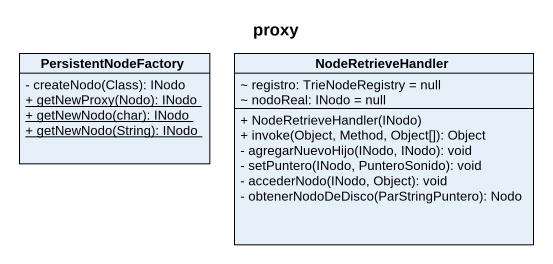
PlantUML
@startuml
title proxy
hide circle
hide empty members
skinparam classAttributeIconSize 0
class PersistentNodeFactory {
  - createNodo(Class): INodo
  {static} + getNewProxy(Nodo): INodo
  {static} + getNewNodo(char): INodo
  {static} + getNewNodo(String): INodo
}
class NodeRetrieveHandler {
  ~ registro: TrieNodeRegistry = null
  ~ nodoReal: INodo = null
  + NodeRetrieveHandler(INodo)
  + invoke(Object, Method, Object[]): Object
  - agregarNuevoHijo(INodo, INodo): void
  - setPuntero(INodo, PunteroSonido): void
  - accederNodo(INodo, Object): void
  - obtenerNodoDeDisco(ParStringPuntero): Nodo
}
@enduml
